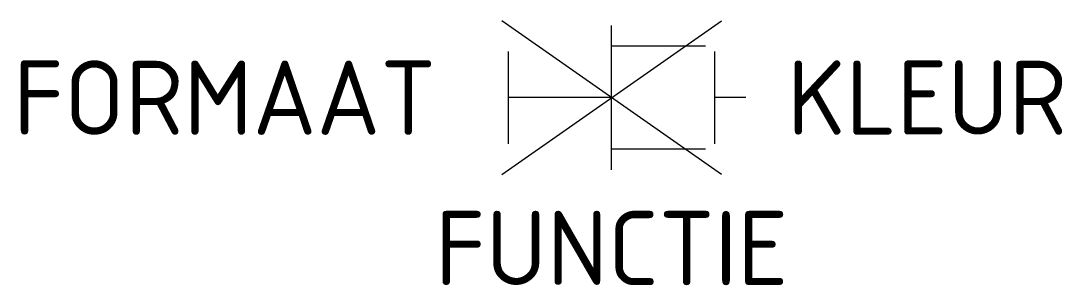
# Model space of a CAD drawing. Extents: x -14.3 to 10.9, y -4.6 to 1.9.
import ezdxf
from ezdxf.enums import TextEntityAlignment as Align

# ---------------------------------------------------------------- set-up
doc = ezdxf.new("R2010")
doc.units = 0
doc.styles.add('NLCS-ISO', font='NLCS-ISO.ttf')

msp = doc.modelspace()

# ---------------------------------------------------------------- linework, layer by layer
for p, q in [((-2.662, -1.864), (2.662, 1.864)), ((2.662, -1.864), (-2.662, 1.864)), ((0, -1.75), (0, 1.75)), ((-2.5, -1.118), (-2.5, 1.118)), ((2.274, 1.25), (0, 1.25)), ((2.5, -1.118), (2.5, 1.118)), ((0, 0), (-2.5, 0)), ((3.25, 0), (2.5, 0)), ((2.274, -1.25), (0, -1.25))]:
    msp.add_line(p, q)

# ---------------------------------------------------------------- texts
at = {"style": 'NLCS-ISO'}
msp.add_attdef('FORMAAT', text='100x100', height=1.8, dxfattribs=at).set_placement((-4.25, 0), align=Align.MIDDLE_RIGHT)
msp.add_attdef('KLEUR', text='', height=1.8, dxfattribs=at).set_placement((4.25, 0), align=Align.MIDDLE_LEFT)
at = {"style": 'NLCS-ISO', "flags": 1}
msp.add_attdef('FUNCTIE', text='', height=1.8, dxfattribs=at).set_placement((0, -2.75), align=Align.TOP_CENTER)

doc.saveas('drawing.dxf')
